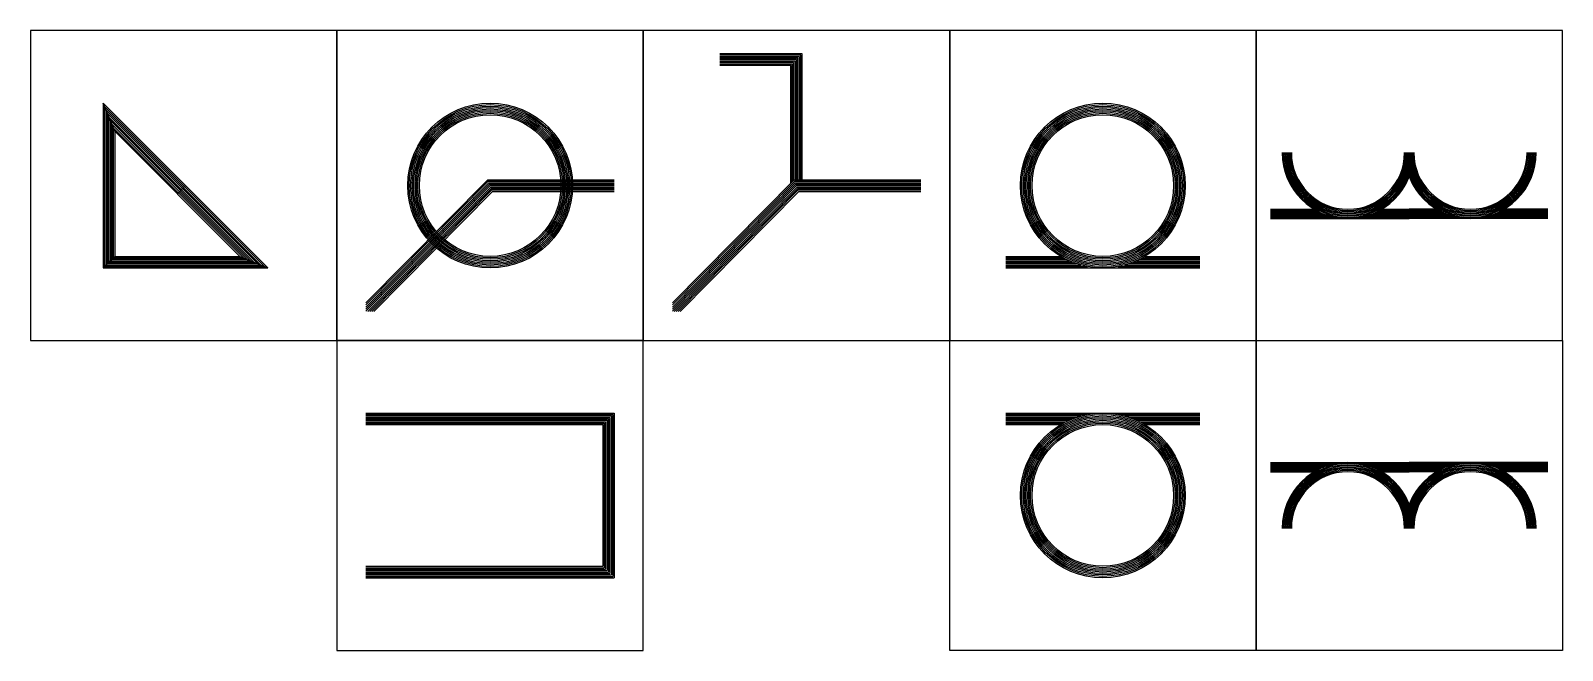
# Model space of a CAD drawing. Header units: millimetres. Extents: x 628 to 1156, y 123 to 337.
import ezdxf

# ---------------------------------------------------------------- set-up
doc = ezdxf.new("R2010")
doc.units = ezdxf.units.MM

msp = doc.modelspace()

# ---------------------------------------------------------------- linework, layer by layer
for p, q in [((894.2, 328.97), (865.79, 328.97)), ((893.7, 328.47), (865.79, 328.47)), ((893.2, 327.97), (865.79, 327.97)), ((892.7, 327.47), (865.79, 327.47)), ((892.7, 285.56), (892.7, 327.47)), ((893.2, 285.56), (893.2, 327.97)), ((893.7, 285.56), (893.7, 328.47)), ((894.2, 285.56), (894.2, 328.97)), ((892.2, 326.97), (865.79, 326.97)), ((891.7, 326.47), (865.79, 326.47)), ((891.2, 325.97), (865.79, 325.97)), ((890.7, 325.47), (865.79, 325.47)), ((890.2, 324.97), (865.79, 324.97)), ((890.2, 284.38), (890.2, 324.97)), ((890.7, 284.89), (890.7, 325.47)), ((891.2, 285.39), (891.2, 325.97)), ((891.7, 285.56), (891.7, 326.47)), ((892.2, 285.56), (892.2, 326.97)), ((657.15, 302.32), (653.15, 311.97)), ((743.77, 243.1), (785.74, 285.56)), ((785.74, 285.56), (829.39, 285.56)), ((849.39, 243.1), (891.36, 285.56)), ((891.36, 285.56), (935.01, 285.56)), ((678.73, 280.73), (681.56, 283.56)), ((743.77, 242.39), (785.95, 285.06)), ((743.77, 241.68), (786.16, 284.56)), ((743.77, 240.97), (786.37, 284.06)), ((743.77, 240.26), (786.58, 283.56)), ((744.36, 240.15), (786.79, 283.06)), ((745.06, 240.15), (787, 282.56)), ((745.76, 240.15), (787.2, 282.06)), ((746.47, 240.15), (787.41, 281.56)), ((785.95, 285.06), (829.39, 285.06)), ((786.16, 284.56), (829.39, 284.56)), ((786.37, 284.06), (829.39, 284.06)), ((786.58, 283.56), (829.39, 283.56)), ((786.79, 283.06), (829.39, 283.06)), ((787, 282.56), (829.39, 282.56)), ((787.2, 282.06), (829.39, 282.06)), ((787.41, 281.56), (829.39, 281.56)), ((849.39, 242.39), (891.57, 285.06)), ((849.39, 241.68), (891.78, 284.56)), ((849.39, 240.97), (891.99, 284.06)), ((849.39, 240.26), (892.2, 283.56)), ((849.98, 240.15), (892.41, 283.06)), ((850.68, 240.15), (892.62, 282.56)), ((851.39, 240.15), (892.83, 282.06)), ((852.09, 240.15), (893.03, 281.56)), ((891.57, 285.06), (935.01, 285.06)), ((891.78, 284.56), (935.01, 284.56)), ((891.99, 284.06), (935.01, 284.06)), ((892.2, 283.56), (935.01, 283.56)), ((892.41, 283.06), (935.01, 283.06)), ((892.62, 282.56), (935.01, 282.56)), ((892.83, 282.06), (935.01, 282.06)), ((893.03, 281.56), (935.01, 281.56)), ((1055.63, 275.4), (1070.72, 275.4)), ((1055.63, 275), (1071.42, 275)), ((1093.25, 275), (1103.44, 275)), ((1093.95, 275.4), (1103.44, 275.4)), ((1112.93, 275.4), (1103.44, 275.4)), ((1113.63, 275), (1103.44, 275)), ((1151.25, 275), (1135.47, 275)), ((1151.25, 275.4), (1136.17, 275.4)), ((1055.63, 274.6), (1072.18, 274.6)), ((1055.63, 274.2), (1073.02, 274.2)), ((1055.63, 273.81), (1073.97, 273.81)), ((1055.63, 273.41), (1075.05, 273.41)), ((1055.63, 273.01), (1076.36, 273.01)), ((1055.63, 272.61), (1078.09, 272.61)), ((1055.63, 272.21), (1103.44, 272.21)), ((1086.57, 272.61), (1103.44, 272.61)), ((1088.3, 273.01), (1103.44, 273.01)), ((1089.61, 273.41), (1103.44, 273.41)), ((1090.7, 273.81), (1103.44, 273.81)), ((1091.65, 274.2), (1103.44, 274.2)), ((1092.49, 274.6), (1103.44, 274.6)), ((1114.4, 274.6), (1103.44, 274.6)), ((1115.24, 274.2), (1103.44, 274.2)), ((1116.18, 273.81), (1103.44, 273.81)), ((1117.27, 273.41), (1103.44, 273.41)), ((1118.58, 273.01), (1103.44, 273.01)), ((1120.31, 272.61), (1103.44, 272.61)), ((1151.25, 272.21), (1103.44, 272.21)), ((1151.25, 272.61), (1128.79, 272.61)), ((1151.25, 273.01), (1130.52, 273.01)), ((1151.25, 273.41), (1131.83, 273.41)), ((1151.25, 273.81), (1132.92, 273.81)), ((1151.25, 274.2), (1133.86, 274.2)), ((1151.25, 274.6), (1134.71, 274.6)), ((657.15, 259.15), (653.15, 255.15)), ((700.32, 259.15), (709.97, 255.15)), ((964.41, 259.15), (983.28, 259.15)), ((1012.36, 259.15), (1031.24, 259.15)), ((964.41, 258.65), (984.16, 258.65)), ((964.41, 258.15), (985.11, 258.15)), ((964.41, 257.65), (986.17, 257.65)), ((964.41, 257.15), (987.35, 257.15)), ((964.41, 256.65), (988.71, 256.65)), ((964.41, 256.15), (990.35, 256.15)), ((964.41, 255.65), (992.51, 255.65)), ((964.41, 255.15), (1031.24, 255.15)), ((1003.13, 255.65), (1031.24, 255.65)), ((1005.29, 256.15), (1031.24, 256.15)), ((1006.93, 256.65), (1031.24, 256.65)), ((1008.29, 257.15), (1031.24, 257.15)), ((1009.48, 257.65), (1031.24, 257.65)), ((1010.53, 258.15), (1031.24, 258.15)), ((1011.48, 258.65), (1031.24, 258.65)), ((743.77, 205.15), (829.39, 205.15)), ((743.77, 204.65), (828.89, 204.65)), ((743.77, 204.15), (828.39, 204.15)), ((743.77, 203.65), (827.89, 203.65)), ((743.77, 203.15), (827.39, 203.15)), ((743.77, 202.65), (826.89, 202.65)), ((743.77, 202.15), (826.39, 202.15)), ((743.77, 201.65), (825.89, 201.65)), ((743.77, 201.15), (825.39, 201.15)), ((825.39, 201.15), (825.39, 152.32)), ((825.89, 201.65), (825.89, 151.82)), ((826.39, 202.15), (826.39, 151.32)), ((826.89, 202.65), (826.89, 150.82)), ((827.39, 203.15), (827.39, 150.32)), ((827.89, 203.65), (827.89, 149.82)), ((828.39, 204.15), (828.39, 149.32)), ((828.89, 204.65), (828.89, 148.82)), ((829.39, 205.15), (829.39, 148.32)), ((964.41, 205.15), (1031.24, 205.15)), ((964.41, 204.65), (992.51, 204.65)), ((964.41, 204.15), (990.35, 204.15)), ((964.41, 203.65), (988.71, 203.65)), ((964.41, 203.15), (987.35, 203.15)), ((964.41, 202.65), (986.17, 202.65)), ((964.41, 202.15), (985.11, 202.15)), ((964.41, 201.65), (984.16, 201.65)), ((964.41, 201.15), (983.28, 201.15)), ((1003.13, 204.65), (1031.24, 204.65)), ((1005.29, 204.15), (1031.24, 204.15)), ((1006.93, 203.65), (1031.24, 203.65)), ((1008.29, 203.15), (1031.24, 203.15)), ((1009.48, 202.65), (1031.24, 202.65)), ((1010.53, 202.15), (1031.24, 202.15)), ((1011.48, 201.65), (1031.24, 201.65)), ((1012.36, 201.15), (1031.24, 201.15)), ((1055.63, 188.09), (1103.44, 188.09)), ((1055.63, 187.69), (1078.09, 187.69)), ((1055.63, 187.29), (1076.36, 187.29)), ((1055.63, 186.89), (1075.05, 186.89)), ((1055.63, 186.49), (1073.97, 186.49)), ((1055.63, 186.09), (1073.02, 186.09)), ((1055.63, 185.69), (1072.18, 185.69)), ((1055.63, 185.29), (1071.42, 185.29)), ((1055.63, 184.89), (1070.72, 184.89)), ((1086.57, 187.69), (1103.44, 187.69)), ((1088.3, 187.29), (1103.44, 187.29)), ((1089.61, 186.89), (1103.44, 186.89)), ((1090.7, 186.49), (1103.44, 186.49)), ((1091.65, 186.09), (1103.44, 186.09)), ((1092.49, 185.69), (1103.44, 185.69)), ((1093.25, 185.29), (1103.44, 185.29)), ((1093.95, 184.89), (1103.44, 184.89)), ((1151.25, 188.09), (1103.44, 188.09)), ((1120.31, 187.69), (1103.44, 187.69)), ((1118.58, 187.29), (1103.44, 187.29)), ((1117.27, 186.89), (1103.44, 186.89)), ((1116.18, 186.49), (1103.44, 186.49)), ((1115.24, 186.09), (1103.44, 186.09)), ((1114.4, 185.69), (1103.44, 185.69)), ((1113.63, 185.29), (1103.44, 185.29)), ((1112.93, 184.89), (1103.44, 184.89)), ((1151.25, 187.69), (1128.79, 187.69)), ((1151.25, 187.29), (1130.52, 187.29)), ((1151.25, 186.89), (1131.83, 186.89)), ((1151.25, 186.49), (1132.92, 186.49)), ((1151.25, 186.09), (1133.86, 186.09)), ((1151.25, 185.69), (1134.71, 185.69)), ((1151.25, 185.29), (1135.47, 185.29)), ((1151.25, 184.89), (1136.17, 184.89)), ((743.77, 152.32), (825.39, 152.32)), ((743.77, 151.82), (825.89, 151.82)), ((743.77, 151.32), (826.39, 151.32)), ((743.77, 150.82), (826.89, 150.82)), ((743.77, 150.32), (827.39, 150.32)), ((743.77, 149.82), (827.89, 149.82)), ((743.77, 149.32), (828.39, 149.32)), ((743.77, 148.82), (828.89, 148.82)), ((743.77, 148.32), (829.39, 148.32))]:
    msp.add_line(p, q)
for points in [[(628.15, 230.15), (733.77, 230.15), (733.77, 336.97), (628.15, 336.97)], [(733.77, 230.15), (839.39, 230.15), (839.39, 336.97), (733.77, 336.97)], [(839.39, 230.15), (945.01, 230.15), (945.01, 336.97), (839.39, 336.97)], [(945.01, 230.15), (1050.63, 230.15), (1050.63, 336.97), (945.01, 336.97)], [(1050.63, 230.15), (1156.25, 230.15), (1156.25, 336.97), (1050.63, 336.97)], [(709.97, 255.15), (653.15, 311.97), (653.15, 255.15)], [(708.77, 255.65), (653.65, 310.77), (653.65, 255.65)], [(707.56, 256.15), (654.15, 309.56), (654.15, 256.15)], [(706.35, 256.65), (654.65, 308.35), (654.65, 256.65)], [(705.15, 257.15), (655.15, 307.15), (655.15, 257.15)], [(703.94, 257.65), (655.65, 305.94), (655.65, 257.65)], [(702.73, 258.15), (656.15, 304.73), (656.15, 258.15)], [(701.52, 258.65), (656.65, 303.52), (656.65, 258.65)], [(700.32, 259.15), (657.15, 302.32), (657.15, 259.15)], [(733.77, 123.32), (839.39, 123.32), (839.39, 230.15), (733.77, 230.15)], [(945.01, 230.15), (1050.63, 230.15), (1050.63, 123.32), (945.01, 123.32)], [(1050.63, 230.15), (1156.25, 230.15), (1156.25, 123.32), (1050.63, 123.32)]]:
    msp.add_lwpolyline(points, close=True)
for centre, radius in [((786.58, 283.56), 28.41), ((997.82, 283.56), 28.41), ((786.58, 283.56), 27.91), ((786.58, 283.56), 27.41), ((786.58, 283.56), 26.91), ((786.58, 283.56), 26.41), ((786.58, 283.56), 25.91), ((786.58, 283.56), 25.41), ((786.58, 283.56), 24.91), ((786.58, 283.56), 24.41), ((997.82, 283.56), 27.91), ((997.82, 283.56), 27.41), ((997.82, 283.56), 26.91), ((997.82, 283.56), 26.41), ((997.82, 283.56), 25.91), ((997.82, 283.56), 25.41), ((997.82, 283.56), 24.91), ((997.82, 283.56), 24.41), ((997.82, 176.73), 28.41), ((997.82, 176.73), 27.91), ((997.82, 176.73), 27.41), ((997.82, 176.73), 26.91), ((997.82, 176.73), 26.41), ((997.82, 176.73), 25.91), ((997.82, 176.73), 25.41), ((997.82, 176.73), 24.91), ((997.82, 176.73), 24.41)]:
    msp.add_circle(centre, radius)
for centre, radius, start, end in [((1082.33, 294.91), 22.71, 180, 0), ((1082.33, 294.91), 22.31, 180, 0), ((1082.33, 294.91), 21.91, 180, 0), ((1082.33, 294.91), 21.51, 180, 0), ((1082.33, 294.91), 21.11, 180, 0), ((1082.33, 294.91), 20.71, 180, 0), ((1082.33, 294.91), 20.31, 180, 0), ((1082.33, 294.91), 19.91, 180, 0), ((1082.33, 294.91), 19.51, 180, 0), ((1124.55, 294.91), 22.71, 180, 0), ((1124.55, 294.91), 22.31, 180, 0), ((1124.55, 294.91), 21.91, 180, 0), ((1124.55, 294.91), 21.51, 180, 0), ((1124.55, 294.91), 21.11, 180, 0), ((1124.55, 294.91), 20.71, 180, 0), ((1124.55, 294.91), 20.31, 180, 0), ((1124.55, 294.91), 19.91, 180, 0), ((1124.55, 294.91), 19.51, 180, 0), ((1082.33, 165.38), 22.71, 0, 180), ((1082.33, 165.38), 22.31, 0, 180), ((1082.33, 165.38), 21.91, 0, 180), ((1082.33, 165.38), 21.51, 0, 180), ((1082.33, 165.38), 21.11, 0, 180), ((1082.33, 165.38), 20.71, 0, 180), ((1082.33, 165.38), 20.31, 0, 180), ((1082.33, 165.38), 19.91, 0, 180), ((1082.33, 165.38), 19.51, 0, 180), ((1124.55, 165.38), 22.71, 0, 180), ((1124.55, 165.38), 22.31, 0, 180), ((1124.55, 165.38), 21.91, 0, 180), ((1124.55, 165.38), 21.51, 0, 180), ((1124.55, 165.38), 21.11, 0, 180), ((1124.55, 165.38), 20.71, 0, 180), ((1124.55, 165.38), 20.31, 0, 180), ((1124.55, 165.38), 19.91, 0, 180), ((1124.55, 165.38), 19.51, 0, 180)]:
    msp.add_arc(centre, radius, start, end)

doc.saveas('drawing.dxf')
